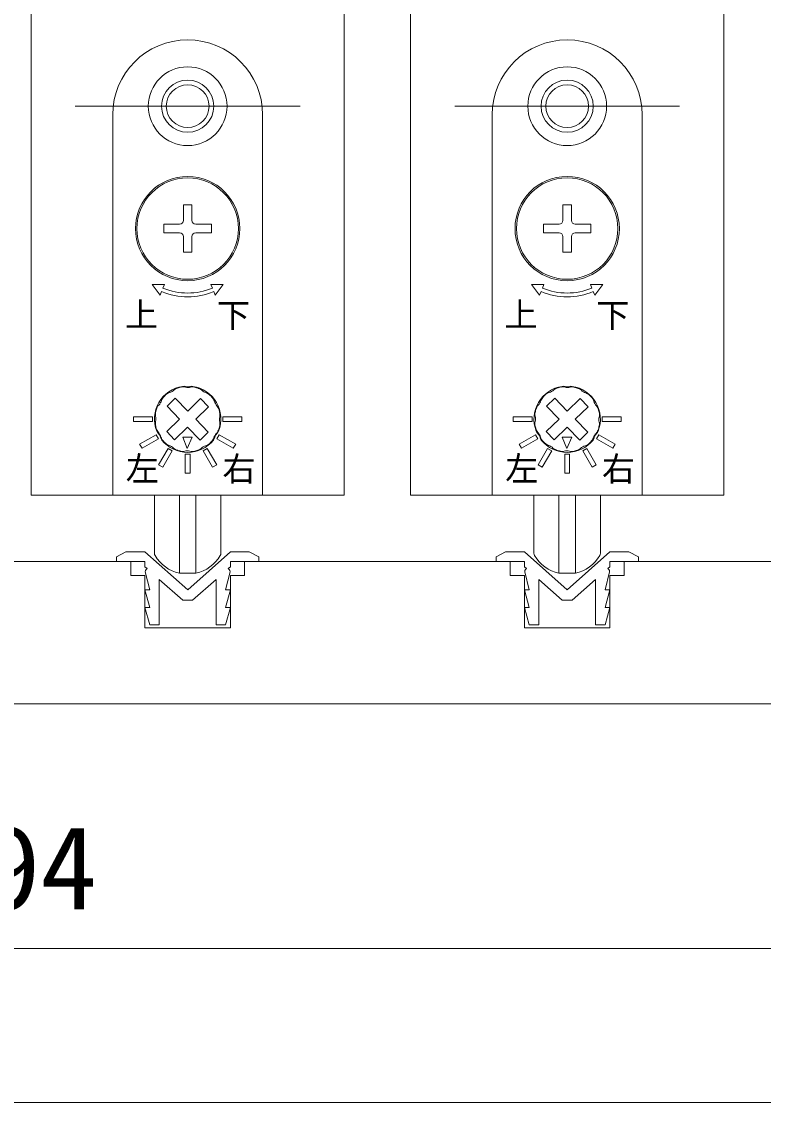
# Model space of a CAD drawing. Units: millimetres on the paper, enlarged 10 times, with parts at other scales. Extents: x -2000 to 2000, y -1385 to 1385.
# Drawn here: x -1241.1 to -980.5, y -67.5 to 312.4 of the extents above; entities that cross this region are included whole.
import ezdxf
from ezdxf.enums import TextEntityAlignment as Align

# ---------------------------------------------------------------- set-up
doc = ezdxf.new("R2010")
doc.units = ezdxf.units.MM
doc.header["$LTSCALE"] = 10
doc.linetypes.add('USER1', pattern=[19.05, 12.7, -6.35])
doc.layers.add('1-1_0', color=7, linetype='Continuous', lineweight=20)
doc.layers.add('2-0_18', color=7, linetype='Continuous', lineweight=18)
doc.styles.add('ＭＳ ゴシック', font='')
doc.styles.get('ＭＳ ゴシック').set_extended_font_data('MS Gothic')

msp = doc.modelspace()

# ---------------------------------------------------------------- linework, layer by layer
at = {"layer": '1-1_0'}
msp.add_lwpolyline([(380, -67.5), (-1950, -67.5), (-1950, 1335)], dxfattribs=at)
at = {"layer": '2-0_18', "lineweight": 20}
for p, q in [((-1237.8, 564.3), (-1237.8, 145.97)), ((-1127.8, 564.3), (-1127.8, 145.97)), ((-1104.47, 564.3), (-1104.47, 145.97)), ((-994.47, 564.3), (-994.47, 145.97)), ((-1237.8, 145.97), (-1127.8, 145.97)), ((-1104.47, 145.97), (-994.47, 145.97)), ((-1197.8, 125.97), (-1182.8, 112.64)), ((-1182.8, 112.64), (-1167.8, 125.97)), ((-1167.8, 125.97), (-1161.14, 125.97)), ((-1161.14, 125.97), (-1157.8, 124.3)), ((-1064.47, 125.97), (-1049.47, 112.64)), ((-1049.47, 112.64), (-1034.47, 125.97)), ((-1034.47, 125.97), (-1027.8, 125.97)), ((-1027.8, 125.97), (-1024.47, 124.3)), ((-1202.8, 122.64), (-1296.14, 122.64)), ((-1197.8, 122.64), (-1207.8, 122.64)), ((-1197.8, 120.78), (-1197.8, 122.64)), ((-1157.8, 122.64), (-1167.8, 122.64)), ((-1167.8, 122.64), (-1167.8, 120.78)), ((-1162.8, 122.64), (-1162.8, 117.64)), ((-1069.47, 122.64), (-1162.8, 122.64)), ((-1157.8, 124.3), (-1157.8, 122.64)), ((-1064.47, 122.64), (-1074.47, 122.64)), ((-1064.47, 120.78), (-1064.47, 122.64)), ((-1024.47, 122.64), (-1034.47, 122.64)), ((-1034.47, 122.64), (-1034.47, 120.78)), ((-1029.47, 122.64), (-1029.47, 117.64)), ((-921.14, 122.64), (-1029.47, 122.64)), ((-1024.47, 124.3), (-1024.47, 122.64)), ((-1197.07, 120.14), (-1197.8, 120.78)), ((-1196.14, 112.64), (-1197.68, 119)), ((-1197.43, 119.82), (-1197.07, 120.14)), ((-1167.92, 119), (-1169.47, 112.64)), ((-1063.74, 120.14), (-1064.47, 120.78)), ((-1062.8, 112.64), (-1064.35, 119)), ((-1064.1, 119.82), (-1063.74, 120.14)), ((-1034.59, 119), (-1036.14, 112.64)), ((-1197.8, 117.64), (-1197.8, 99.3)), ((-1184.51, 108.97), (-1192.8, 116.34)), ((-1172.8, 116.34), (-1181.09, 108.97)), ((-1172.8, 100.3), (-1172.8, 116.34)), ((-1162.8, 117.64), (-1167.8, 117.64)), ((-1167.8, 99.3), (-1167.8, 117.64)), ((-1064.47, 117.64), (-1064.47, 99.3)), ((-1051.18, 108.97), (-1059.47, 116.34)), ((-1039.47, 116.34), (-1047.76, 108.97)), ((-1039.47, 100.3), (-1039.47, 116.34)), ((-1029.47, 117.64), (-1034.47, 117.64)), ((-1034.47, 99.3), (-1034.47, 117.64)), ((-1197.8, 112.64), (-1196.14, 112.64)), ((-1196.14, 106.47), (-1197.8, 112.64)), ((-1064.47, 112.64), (-1062.8, 112.64)), ((-1062.8, 106.47), (-1064.47, 112.64)), ((-1197.8, 106.47), (-1196.14, 106.47)), ((-1196.14, 100.3), (-1197.8, 106.47)), ((-1181.09, 108.97), (-1184.51, 108.97)), ((-1169.47, 106.47), (-1167.8, 106.47)), ((-1167.8, 106.47), (-1169.47, 100.3)), ((-1064.47, 106.47), (-1062.8, 106.47)), ((-1062.8, 100.3), (-1064.47, 106.47)), ((-1047.76, 108.97), (-1051.18, 108.97)), ((-1036.14, 106.47), (-1034.47, 106.47)), ((-1034.47, 106.47), (-1036.14, 100.3)), ((-1167.8, 99.3), (-1197.8, 99.3)), ((-1169.47, 100.3), (-1172.8, 100.3)), ((-1034.47, 99.3), (-1064.47, 99.3)), ((-1036.14, 100.3), (-1039.47, 100.3)), ((-911.14, 72.64), (-1577.8, 72.64)), ((-1419.47, 72.64), (-987.8, 72.64))]:
    msp.add_line(p, q, dxfattribs=at)
at = {"layer": '2-0_18', "color": 2, "linetype": 'USER1'}
for p, q in [((-1222.3, 282.64), (-1143.3, 282.64)), ((-1088.97, 282.64), (-1009.97, 282.64))]:
    msp.add_line(p, q, dxfattribs=at)
at = {"layer": '2-0_18'}
for p, q in [((-1209.14, 279.64), (-1209.14, 145.97)), ((-1156.47, 145.97), (-1156.47, 279.64)), ((-1075.8, 279.64), (-1075.8, 145.97)), ((-1023.14, 145.97), (-1023.14, 279.64)), ((-1181.3, 247.97), (-1184.3, 247.97)), ((-1184.3, 242.47), (-1184.3, 247.97)), ((-1181.3, 242.47), (-1181.3, 247.97)), ((-1047.97, 247.97), (-1050.97, 247.97)), ((-1050.97, 242.47), (-1050.97, 247.97)), ((-1047.97, 242.47), (-1047.97, 247.97)), ((-1174.47, 241.14), (-1179.97, 241.14)), ((-1174.47, 241.14), (-1174.47, 238.14)), ((-1041.14, 241.14), (-1046.64, 241.14)), ((-1041.14, 241.14), (-1041.14, 238.14)), ((-1185.64, 238.14), (-1191.14, 238.14)), ((-1184.3, 231.3), (-1184.3, 236.8)), ((-1181.3, 231.3), (-1181.3, 236.8)), ((-1174.47, 238.14), (-1179.97, 238.14)), ((-1052.3, 238.14), (-1057.8, 238.14)), ((-1050.97, 231.3), (-1050.97, 236.8)), ((-1047.97, 231.3), (-1047.97, 236.8)), ((-1041.14, 238.14), (-1046.64, 238.14)), ((-1181.3, 231.3), (-1184.3, 231.3)), ((-1047.97, 231.3), (-1050.97, 231.3)), ((-1182.77, 175.46), (-1178.24, 179.89)), ((-1049.44, 175.46), (-1044.9, 179.89)), ((-1185.63, 172.67), (-1190.05, 177.2)), ((-1052.3, 172.67), (-1056.72, 177.2)), ((-1190.16, 168.25), (-1185.63, 172.67)), ((-1056.83, 168.25), (-1052.3, 172.67)), ((-1187.37, 165.38), (-1190.16, 168.25)), ((-1187.37, 165.38), (-1182.84, 169.81)), ((-1178.41, 165.27), (-1182.84, 169.81)), ((-1175.55, 168.07), (-1178.41, 165.27)), ((-1054.04, 165.38), (-1056.83, 168.25)), ((-1054.04, 165.38), (-1049.5, 169.81)), ((-1045.08, 165.27), (-1049.5, 169.81)), ((-1042.22, 168.07), (-1045.08, 165.27)), ((-1209.14, 145.97), (-1156.47, 145.97)), ((-1194.47, 125.53), (-1194.47, 145.97)), ((-1185.72, 145.97), (-1185.72, 118.46)), ((-1179.89, 145.97), (-1179.89, 118.46)), ((-1171.14, 145.97), (-1171.14, 125.53)), ((-1075.8, 145.97), (-1023.14, 145.97)), ((-1061.14, 125.53), (-1061.14, 145.97)), ((-1052.39, 145.97), (-1052.39, 118.46)), ((-1046.55, 145.97), (-1046.55, 118.46)), ((-1037.8, 145.97), (-1037.8, 125.53)), ((-1185.72, 118.46), (-1179.89, 118.46)), ((-1052.39, 118.46), (-1046.55, 118.46))]:
    msp.add_line(p, q, dxfattribs=at)
at = {"layer": '2-0_18', "color": 4, "lineweight": 9}
msp.add_line((-919.47, -13.42), (-1569.47, -13.42), dxfattribs=at)
at = {"layer": '2-0_18'}
for points in [[(-1185.64, 241.14), (-1191.14, 241.14), (-1191.14, 238.14)], [(-1052.3, 241.14), (-1057.8, 241.14), (-1057.8, 238.14)], [(-1191.48, 218.69), (-1190.97, 219.93), (-1195.3, 219.93), (-1192.5, 216.23), (-1191.99, 217.46)], [(-1173.62, 217.46), (-1173.11, 216.23), (-1170.31, 219.93), (-1174.64, 219.93), (-1174.13, 218.69)], [(-1058.14, 218.69), (-1057.63, 219.93), (-1061.96, 219.93), (-1059.16, 216.23), (-1058.65, 217.46)], [(-1040.29, 217.46), (-1039.77, 216.23), (-1036.98, 219.93), (-1041.31, 219.93), (-1040.8, 218.69)], [(-1182.77, 175.46), (-1187.19, 180), (-1190.05, 177.2)], [(-1175.55, 168.07), (-1179.97, 172.6), (-1175.44, 177.02), (-1178.24, 179.89)], [(-1049.44, 175.46), (-1053.86, 180), (-1056.72, 177.2)], [(-1042.22, 168.07), (-1046.64, 172.6), (-1042.11, 177.02), (-1044.9, 179.89)]]:
    msp.add_lwpolyline(points, dxfattribs=at)
for points in [[(-1201.8, 171.8), (-1195.14, 171.8), (-1195.14, 173.47), (-1201.8, 173.47)], [(-1163.8, 173.47), (-1170.47, 173.47), (-1170.47, 171.8), (-1163.8, 171.8)], [(-1068.47, 171.8), (-1061.8, 171.8), (-1061.8, 173.47), (-1068.47, 173.47)], [(-1030.47, 173.47), (-1037.14, 173.47), (-1037.14, 171.8), (-1030.47, 171.8)], [(-1198.84, 162.41), (-1193.07, 165.75), (-1193.9, 167.19), (-1199.67, 163.86)], [(-1165.93, 163.86), (-1171.71, 167.19), (-1172.54, 165.75), (-1166.77, 162.41)], [(-1065.51, 162.41), (-1059.73, 165.75), (-1060.57, 167.19), (-1066.34, 163.86)], [(-1032.6, 163.86), (-1038.37, 167.19), (-1039.21, 165.75), (-1033.43, 162.41)], [(-1182.93, 162.3), (-1181.21, 166.28), (-1184.55, 166.32)], [(-1049.6, 162.3), (-1047.88, 166.28), (-1051.21, 166.32)], [(-1191.58, 155.76), (-1188.25, 161.54), (-1189.69, 162.37), (-1193.02, 156.6)], [(-1181.97, 160.3), (-1183.64, 160.3), (-1183.64, 153.64), (-1181.97, 153.64)], [(-1172.58, 156.6), (-1175.91, 162.37), (-1177.36, 161.54), (-1174.02, 155.76)], [(-1058.25, 155.76), (-1054.91, 161.54), (-1056.36, 162.37), (-1059.69, 156.6)], [(-1048.64, 160.3), (-1050.3, 160.3), (-1050.3, 153.64), (-1048.64, 153.64)], [(-1039.25, 156.6), (-1042.58, 162.37), (-1044.02, 161.54), (-1040.69, 155.76)]]:
    msp.add_lwpolyline(points, close=True, dxfattribs=at)
at = {"layer": '2-0_18', "lineweight": 20}
for points in [[(-1207.8, 122.64), (-1207.8, 124.3), (-1204.47, 125.97), (-1197.8, 125.97)], [(-1074.47, 122.64), (-1074.47, 124.3), (-1071.14, 125.97), (-1064.47, 125.97)], [(-1202.8, 122.64), (-1202.8, 117.64), (-1197.8, 117.64)], [(-1069.47, 122.64), (-1069.47, 117.64), (-1064.47, 117.64)], [(-1167.8, 120.78), (-1168.53, 120.14), (-1168.18, 119.82)], [(-1034.47, 120.78), (-1035.2, 120.14), (-1034.84, 119.82)], [(-1192.8, 116.34), (-1192.8, 100.3), (-1196.14, 100.3)], [(-1059.47, 116.34), (-1059.47, 100.3), (-1062.8, 100.3)], [(-1169.47, 112.64), (-1167.8, 112.64), (-1169.47, 106.47)], [(-1036.14, 112.64), (-1034.47, 112.64), (-1036.14, 106.47)]]:
    msp.add_lwpolyline(points, dxfattribs=at)
at = {"layer": '2-0_18'}
for centre, radius in [((-1182.8, 282.64), 13.83), ((-1049.47, 282.64), 13.83), ((-1182.8, 282.64), 9.17), ((-1182.8, 282.64), 7.5), ((-1049.47, 282.64), 9.17), ((-1049.47, 282.64), 7.5), ((-1182.8, 239.64), 18.33), ((-1182.8, 239.64), 17.83), ((-1049.47, 239.64), 18.33), ((-1049.47, 239.64), 17.83)]:
    msp.add_circle(centre, radius, dxfattribs=at)
for centre, radius, start, end in [((-1182.8, 279.64), 26.33, 0, 180), ((-1049.47, 279.64), 26.33, 0, 180), ((-1185.64, 242.47), 1.33, 270, 360), ((-1179.97, 242.47), 1.33, 180, 270), ((-1052.3, 242.47), 1.33, 270, 360), ((-1046.64, 242.47), 1.33, 180, 270), ((-1185.64, 236.8), 1.33, 360, 90), ((-1179.97, 236.8), 1.33, 90, 180), ((-1052.3, 236.8), 1.33, 360, 90), ((-1046.64, 236.8), 1.33, 90, 180), ((-1182.8, 239.64), 24, 247.5, 292.5), ((-1182.8, 239.64), 22.67, 247.5, 292.5), ((-1049.47, 239.64), 24, 247.5, 292.5), ((-1049.47, 239.64), 22.67, 247.5, 292.5), ((-1182.8, 172.64), 11.67, 98.903, 201.097), ((-1182.8, 172.64), 11.17, 116.9003, 121.6983), ((-1185.35, 180.39), 3.33, 108.1743, 138.72), ((-1182.8, 172.64), 11.5, 100.4243, 108.1743), ((-1184.28, 180.67), 3.33, 69.8787, 100.4243), ((-1184.25, 181.86), 2.33, 72.6114, 98.903), ((-1182.8, 186.47), 2.5, 252.6114, 287.3886), ((-1182.8, 172.64), 11.17, 86.9003, 91.6983), ((-1181.13, 180.63), 3.33, 78.1743, 108.72), ((-1181.36, 181.86), 2.33, 81.097, 107.3886), ((-1182.8, 172.64), 11.67, 338.903, 81.097), ((-1182.8, 172.64), 11.5, 70.4243, 78.1743), ((-1180.07, 180.33), 3.33, 39.8787, 70.4243), ((-1182.8, 172.64), 11.17, 56.9003, 61.6983), ((-1049.47, 172.64), 11.67, 98.903, 201.097), ((-1049.47, 172.64), 11.17, 116.9003, 121.6983), ((-1052.02, 180.39), 3.33, 108.1743, 138.72), ((-1049.47, 172.64), 11.5, 100.4243, 108.1743), ((-1050.95, 180.67), 3.33, 69.8787, 100.4243), ((-1050.91, 181.86), 2.33, 72.6114, 98.903), ((-1049.47, 186.47), 2.5, 252.6114, 287.3886), ((-1049.47, 172.64), 11.17, 86.9003, 91.6983), ((-1047.8, 180.63), 3.33, 78.1743, 108.72), ((-1048.03, 181.86), 2.33, 81.097, 107.3886), ((-1049.47, 172.64), 11.67, 338.903, 81.097), ((-1049.47, 172.64), 11.5, 70.4243, 78.1743), ((-1046.73, 180.33), 3.33, 39.8787, 70.4243), ((-1049.47, 172.64), 11.17, 56.9003, 61.6983), ((-1182.8, 172.64), 11.17, 146.9003, 151.6983), ((-1188.89, 178.08), 3.33, 138.1743, 168.72), ((-1182.8, 172.64), 11.5, 130.4243, 138.1743), ((-1188.1, 178.85), 3.33, 99.8787, 130.4243), ((-1177.36, 178.72), 3.33, 48.1743, 78.72), ((-1182.8, 172.64), 11.5, 40.4243, 48.1743), ((-1176.59, 177.93), 3.33, 9.8787, 40.4243), ((-1049.47, 172.64), 11.17, 146.9003, 151.6983), ((-1055.56, 178.08), 3.33, 138.1743, 168.72), ((-1049.47, 172.64), 11.5, 130.4243, 138.1743), ((-1054.77, 178.85), 3.33, 99.8787, 130.4243), ((-1044.02, 178.72), 3.33, 48.1743, 78.72), ((-1049.47, 172.64), 11.5, 40.4243, 48.1743), ((-1043.25, 177.93), 3.33, 9.8787, 40.4243), ((-1190.8, 174.31), 3.33, 168.1743, 198.72), ((-1182.8, 172.64), 11.5, 160.4243, 168.1743), ((-1190.5, 175.37), 3.33, 129.8787, 160.4243), ((-1182.8, 172.64), 11.17, 26.9003, 31.6983), ((-1175.04, 175.18), 3.33, 18.1743, 48.72), ((-1182.8, 172.64), 11.5, 10.4243, 18.1743), ((-1057.46, 174.31), 3.33, 168.1743, 198.72), ((-1049.47, 172.64), 11.5, 160.4243, 168.1743), ((-1057.16, 175.37), 3.33, 129.8787, 160.4243), ((-1049.47, 172.64), 11.17, 26.9003, 31.6983), ((-1041.71, 175.18), 3.33, 18.1743, 48.72), ((-1049.47, 172.64), 11.5, 10.4243, 18.1743), ((-1190.83, 171.16), 3.33, 159.8787, 190.4243), ((-1182.8, 172.64), 11.17, 176.9003, 181.6983), ((-1182.8, 172.64), 11.17, 356.9003, 1.6983), ((-1174.81, 170.96), 3.33, 348.1743, 18.72), ((-1174.77, 174.11), 3.33, 339.8787, 10.4243), ((-1057.5, 171.16), 3.33, 159.8787, 190.4243), ((-1049.47, 172.64), 11.17, 176.9003, 181.6983), ((-1049.47, 172.64), 11.17, 356.9003, 1.6983), ((-1041.48, 170.96), 3.33, 348.1743, 18.72), ((-1041.44, 174.11), 3.33, 339.8787, 10.4243), ((-1182.8, 172.64), 11.5, 190.4243, 198.1743), ((-1190.56, 170.09), 3.33, 198.1743, 228.72), ((-1191.51, 169.28), 2.33, 201.097, 227.3886), ((-1194.78, 165.72), 2.5, 12.6114, 47.3886), ((-1182.8, 172.64), 11.17, 206.9003, 211.6983), ((-1182.8, 172.64), 11.17, 326.9003, 331.6983), ((-1170.82, 165.72), 2.5, 132.6114, 167.3886), ((-1175.11, 169.9), 3.33, 309.8787, 340.4243), ((-1174.1, 169.28), 2.33, 312.6114, 338.903), ((-1182.8, 172.64), 11.5, 340.4243, 348.1743), ((-1049.47, 172.64), 11.5, 190.4243, 198.1743), ((-1057.23, 170.09), 3.33, 198.1743, 228.72), ((-1058.18, 169.28), 2.33, 201.097, 227.3886), ((-1061.45, 165.72), 2.5, 12.6114, 47.3886), ((-1049.47, 172.64), 11.17, 206.9003, 211.6983), ((-1049.47, 172.64), 11.17, 326.9003, 331.6983), ((-1037.49, 165.72), 2.5, 132.6114, 167.3886), ((-1041.78, 169.9), 3.33, 309.8787, 340.4243), ((-1040.76, 169.28), 2.33, 312.6114, 338.903), ((-1049.47, 172.64), 11.5, 340.4243, 348.1743), ((-1190.07, 166.77), 2.33, 192.6114, 218.903), ((-1189.02, 167.34), 3.33, 189.8787, 220.4243), ((-1182.8, 172.64), 11.67, 218.903, 321.097), ((-1182.8, 172.64), 11.5, 220.4243, 228.1743), ((-1188.25, 166.55), 3.33, 228.1743, 258.72), ((-1177.51, 166.42), 3.33, 279.8787, 310.4243), ((-1182.8, 172.64), 11.5, 310.4243, 318.1743), ((-1176.72, 167.19), 3.33, 318.1743, 348.72), ((-1175.54, 166.77), 2.33, 321.097, 347.3886), ((-1056.73, 166.77), 2.33, 192.6114, 218.903), ((-1055.69, 167.34), 3.33, 189.8787, 220.4243), ((-1049.47, 172.64), 11.67, 218.903, 321.097), ((-1049.47, 172.64), 11.5, 220.4243, 228.1743), ((-1054.92, 166.55), 3.33, 228.1743, 258.72), ((-1044.17, 166.42), 3.33, 279.8787, 310.4243), ((-1049.47, 172.64), 11.5, 310.4243, 318.1743), ((-1043.38, 167.19), 3.33, 318.1743, 348.72), ((-1042.21, 166.77), 2.33, 321.097, 347.3886), ((-1182.8, 172.64), 11.17, 236.9003, 241.6983), ((-1185.54, 164.94), 3.33, 219.8787, 250.4243), ((-1182.8, 172.64), 11.5, 250.4243, 258.1743), ((-1184.48, 164.64), 3.33, 258.1743, 288.72), ((-1182.8, 172.64), 11.17, 266.9003, 271.6983), ((-1181.33, 164.6), 3.33, 249.8787, 280.4243), ((-1182.8, 172.64), 11.5, 280.4243, 288.1743), ((-1180.26, 164.88), 3.33, 288.1743, 318.72), ((-1182.8, 172.64), 11.17, 296.9003, 301.6983), ((-1049.47, 172.64), 11.17, 236.9003, 241.6983), ((-1052.21, 164.94), 3.33, 219.8787, 250.4243), ((-1049.47, 172.64), 11.5, 250.4243, 258.1743), ((-1051.14, 164.64), 3.33, 258.1743, 288.72), ((-1049.47, 172.64), 11.17, 266.9003, 271.6983), ((-1047.99, 164.6), 3.33, 249.8787, 280.4243), ((-1049.47, 172.64), 11.5, 280.4243, 288.1743), ((-1046.92, 164.88), 3.33, 288.1743, 318.72), ((-1049.47, 172.64), 11.17, 296.9003, 301.6983), ((-1192.8, 125.53), 1.67, 180, 210.5607), ((-1172.8, 125.53), 1.67, 329.4393, 360), ((-1059.47, 125.53), 1.67, 180, 210.5607), ((-1039.47, 125.53), 1.67, 329.4393, 360), ((-1182.76, 131.46), 13.33, 210.5607, 257.1614), ((-1182.85, 131.46), 13.33, 282.8386, 329.4393), ((-1049.42, 131.46), 13.33, 210.5607, 257.1614), ((-1049.52, 131.46), 13.33, 282.8386, 329.4393)]:
    msp.add_arc(centre, radius, start, end, dxfattribs=at)
at = {"layer": '2-0_18', "lineweight": 20}
for centre, start, end in [((-1196.87, 119.2), 131.6335, 193.6713), ((-1168.73, 119.2), 346.3287, 48.3665), ((-1063.54, 119.2), 131.6335, 193.6713), ((-1035.4, 119.2), 346.3287, 48.3665)]:
    msp.add_arc(centre, 0.833, start, end, dxfattribs=at)

# ---------------------------------------------------------------- texts
at = {"layer": '2-0_18', "style": 'ＭＳ ゴシック'}
for s, height, p in [('上', 8.55, (-1204.88, 202.58)), ('下', 8.55, (-1172.56, 202.32)), ('上', 8.55, (-1071.55, 202.58)), ('下', 8.55, (-1039.23, 202.32)), ('左', 8.55, (-1204.57, 148.4)), ('右', 8.55, (-1170.59, 148.32)), ('左', 8.55, (-1071.24, 148.4)), ('右', 8.55, (-1037.26, 148.32)), ('194', 29.33, (-1274.47, -8.42))]:
    msp.add_text(s, height=height, dxfattribs=at).set_placement(p, align=Align.BOTTOM_LEFT)

doc.saveas('drawing.dxf')
